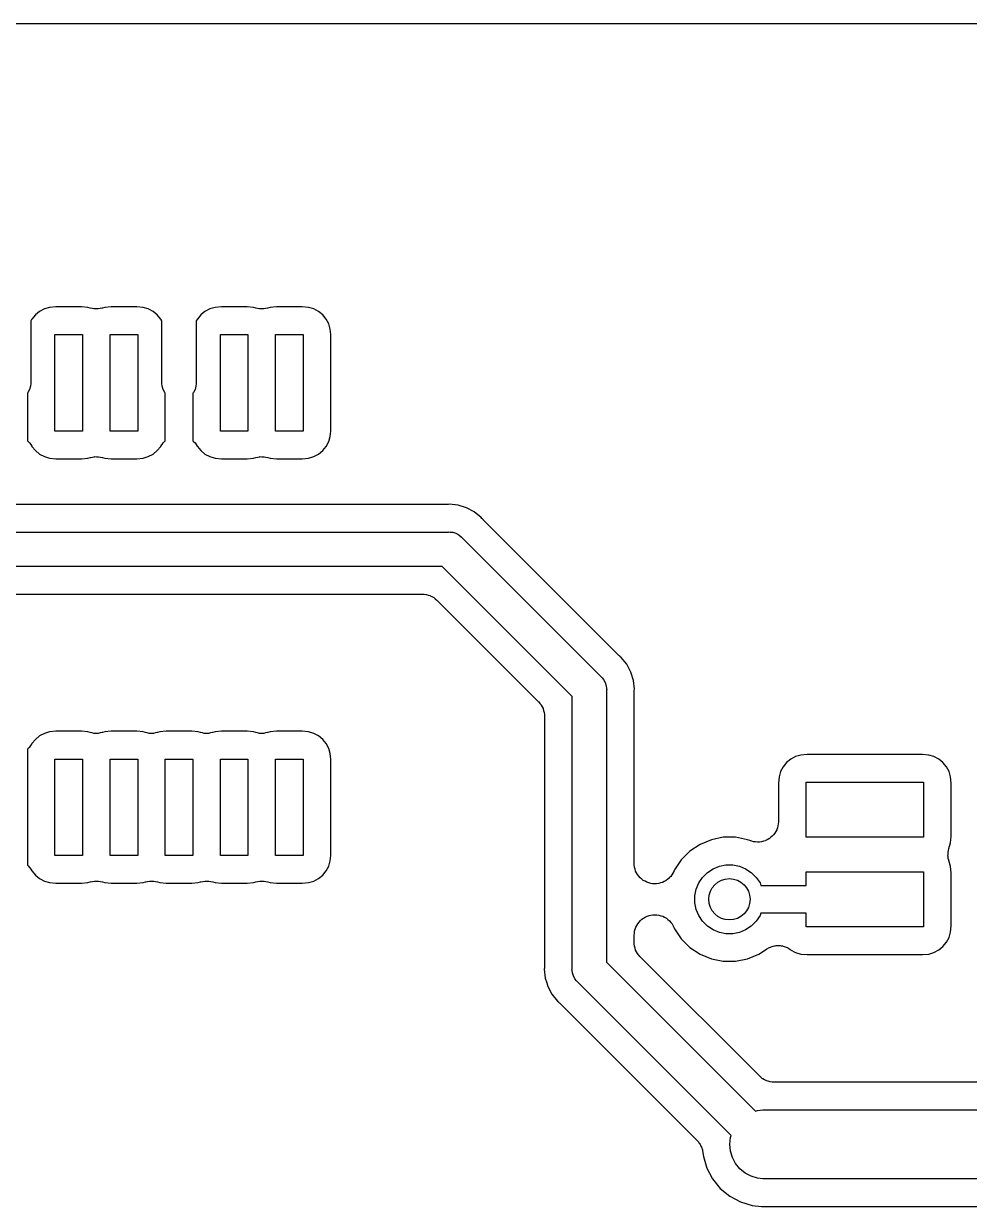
# Model space of a CAD drawing. Extents: x 86.1 to 155.4, y -71.6 to -29.3.
# Drawn here: x 120.1 to 126.96, y -38.04 to -29.46 of the extents above; entities that cross this region are included whole.
import ezdxf

# ---------------------------------------------------------------- set-up
doc = ezdxf.new("R2010")
doc.units = 0
doc.layers.add('BLACK', color=7, linetype='CONTINUOUS')

msp = doc.modelspace()

# ---------------------------------------------------------------- linework, layer by layer
at = {"layer": 'BLACK', "linetype": 'CONTINUOUS'}
for p, q in [((109.062, -29.46), (128.803, -29.46)), ((120.188, -31.5739), (120.163, -31.6044)), ((120.218, -31.5489), (120.188, -31.5739)), ((120.253, -31.5303), (120.218, -31.5489)), ((120.291, -31.5189), (120.253, -31.5303)), ((120.337, -31.5143), (120.291, -31.5189)), ((120.523, -31.5143), (120.337, -31.5143)), ((120.569, -31.5189), (120.523, -31.5143)), ((120.586, -31.5241), (120.569, -31.5189)), ((120.6, -31.5268), (120.586, -31.5241)), ((120.613, -31.5297), (120.6, -31.5268)), ((120.614, -31.5297), (120.613, -31.5297)), ((120.615, -31.5299), (120.614, -31.5297)), ((120.629, -31.5299), (120.615, -31.5299)), ((120.643, -31.53), (120.629, -31.5299)), ((120.644, -31.5299), (120.643, -31.53)), ((120.658, -31.5272), (120.644, -31.5299)), ((120.644, -31.5299), (120.644, -31.5299)), ((120.672, -31.5247), (120.658, -31.5272)), ((120.673, -31.5242), (120.672, -31.5247)), ((120.674, -31.5241), (120.673, -31.5242)), ((120.673, -31.5242), (120.673, -31.5242)), ((120.673, -31.5242), (120.673, -31.5242)), ((120.691, -31.5189), (120.674, -31.5241)), ((120.737, -31.5143), (120.691, -31.5189)), ((120.923, -31.5143), (120.737, -31.5143)), ((120.969, -31.5189), (120.923, -31.5143)), ((121.007, -31.5303), (120.969, -31.5189)), ((121.042, -31.5489), (121.007, -31.5303)), ((121.072, -31.5739), (121.042, -31.5489)), ((121.097, -31.6044), (121.072, -31.5739)), ((121.388, -31.5739), (121.363, -31.6044)), ((121.418, -31.5489), (121.388, -31.5739)), ((121.453, -31.5303), (121.418, -31.5489)), ((121.491, -31.5189), (121.453, -31.5303)), ((121.537, -31.5143), (121.491, -31.5189)), ((121.723, -31.5143), (121.537, -31.5143)), ((121.769, -31.5189), (121.723, -31.5143)), ((121.786, -31.5241), (121.769, -31.5189)), ((121.8, -31.5268), (121.786, -31.5241)), ((121.813, -31.5297), (121.8, -31.5268)), ((121.814, -31.5297), (121.813, -31.5297)), ((121.815, -31.5299), (121.814, -31.5297)), ((121.829, -31.5299), (121.815, -31.5299)), ((121.843, -31.53), (121.829, -31.5299)), ((121.844, -31.5299), (121.843, -31.53)), ((121.858, -31.5272), (121.844, -31.5299)), ((121.844, -31.5299), (121.844, -31.5299)), ((121.872, -31.5247), (121.858, -31.5272)), ((121.873, -31.5242), (121.872, -31.5247)), ((121.874, -31.5241), (121.873, -31.5242)), ((121.873, -31.5242), (121.873, -31.5242)), ((121.873, -31.5242), (121.873, -31.5242)), ((121.891, -31.5189), (121.874, -31.5241)), ((121.937, -31.5143), (121.891, -31.5189)), ((122.123, -31.5143), (121.937, -31.5143)), ((122.169, -31.5189), (122.123, -31.5143)), ((122.207, -31.5303), (122.169, -31.5189)), ((122.242, -31.5489), (122.207, -31.5303)), ((122.272, -31.5739), (122.242, -31.5489)), ((122.297, -31.6044), (122.272, -31.5739)), ((120.161, -31.6073), (120.155, -31.6165)), ((120.155, -31.6165), (120.155, -32.0721)), ((120.162, -31.6068), (120.161, -31.6073)), ((120.163, -31.6044), (120.162, -31.6055)), ((120.162, -31.6055), (120.162, -31.6067)), ((120.162, -31.6067), (120.162, -31.6068)), ((120.162, -31.6068), (120.162, -31.6068)), ((121.098, -31.6055), (121.097, -31.6044)), ((121.105, -31.6164), (121.098, -31.6055)), ((121.105, -32.0721), (121.105, -31.6164)), ((121.361, -31.6073), (121.355, -31.6165)), ((121.355, -31.6165), (121.355, -32.0721)), ((121.362, -31.6068), (121.361, -31.6073)), ((121.363, -31.6044), (121.362, -31.6055)), ((121.362, -31.6055), (121.362, -31.6067)), ((121.362, -31.6067), (121.362, -31.6068)), ((121.362, -31.6068), (121.362, -31.6068)), ((122.316, -31.6391), (122.297, -31.6044)), ((122.327, -31.6768), (122.316, -31.6391)), ((120.33, -32.416), (120.33, -31.716)), ((120.33, -31.716), (120.53, -31.716)), ((120.53, -31.716), (120.53, -32.416)), ((120.73, -32.416), (120.73, -31.716)), ((120.73, -31.716), (120.93, -31.716)), ((120.93, -31.716), (120.93, -32.416)), ((121.53, -32.416), (121.53, -31.716)), ((121.53, -31.716), (121.73, -31.716)), ((121.73, -31.716), (121.73, -32.416)), ((121.93, -32.416), (121.93, -31.716)), ((121.93, -31.716), (122.13, -31.716)), ((122.13, -31.716), (122.13, -32.416)), ((122.331, -31.716), (122.327, -31.6768)), ((122.33, -32.416), (122.33, -31.716)), ((122.33, -31.716), (122.331, -31.716)), ((120.153, -32.0905), (120.146, -32.1141)), ((120.155, -32.0721), (120.153, -32.0905)), ((121.107, -32.0905), (121.105, -32.0721)), ((121.114, -32.1141), (121.107, -32.0905)), ((121.353, -32.0905), (121.346, -32.1141)), ((121.355, -32.0721), (121.353, -32.0905)), ((120.134, -32.1358), (120.13, -32.1412)), ((120.13, -32.1412), (120.13, -32.486)), ((120.146, -32.1141), (120.134, -32.1358)), ((121.126, -32.1358), (121.114, -32.1141)), ((121.13, -32.1412), (121.126, -32.1358)), ((121.13, -32.416), (121.13, -32.1412)), ((121.334, -32.1358), (121.33, -32.1412)), ((121.33, -32.1412), (121.33, -32.486)), ((121.346, -32.1141), (121.334, -32.1358)), ((120.53, -32.416), (120.33, -32.416)), ((120.93, -32.416), (120.73, -32.416)), ((121.13, -32.4862), (121.13, -32.416)), ((121.13, -32.416), (121.13, -32.416)), ((121.73, -32.416), (121.53, -32.416)), ((122.13, -32.416), (121.93, -32.416)), ((122.327, -32.4552), (122.331, -32.416)), ((122.331, -32.416), (122.33, -32.416)), ((120.13, -32.486), (120.136, -32.4919)), ((120.136, -32.4919), (120.146, -32.5022)), ((120.146, -32.5022), (120.146, -32.5024)), ((120.146, -32.5024), (120.146, -32.5027)), ((120.146, -32.5027), (120.154, -32.5146)), ((120.154, -32.5146), (120.162, -32.5265)), ((121.098, -32.5252), (121.099, -32.5247)), ((121.098, -32.5253), (121.098, -32.5252)), ((121.098, -32.5252), (121.098, -32.5252)), ((121.098, -32.5265), (121.098, -32.5253)), ((121.099, -32.5247), (121.107, -32.5129)), ((121.107, -32.5129), (121.115, -32.501)), ((121.115, -32.5005), (121.126, -32.4906)), ((121.115, -32.5008), (121.115, -32.5005)), ((121.115, -32.501), (121.115, -32.5008)), ((121.126, -32.4906), (121.13, -32.4862)), ((121.33, -32.486), (121.336, -32.4919)), ((121.336, -32.4919), (121.346, -32.5022)), ((121.346, -32.5022), (121.346, -32.5024)), ((121.346, -32.5024), (121.346, -32.5027)), ((121.346, -32.5027), (121.354, -32.5146)), ((121.354, -32.5146), (121.362, -32.5265)), ((122.297, -32.5277), (122.316, -32.4929)), ((122.316, -32.4929), (122.327, -32.4552)), ((120.162, -32.5265), (120.163, -32.5276)), ((120.163, -32.5276), (120.188, -32.5581)), ((120.188, -32.5581), (120.218, -32.5831)), ((120.218, -32.5831), (120.253, -32.6017)), ((120.253, -32.6017), (120.291, -32.6131)), ((120.569, -32.6131), (120.586, -32.6079)), ((120.586, -32.6079), (120.587, -32.6078)), ((120.587, -32.6078), (120.588, -32.6073)), ((120.587, -32.6078), (120.587, -32.6078)), ((120.587, -32.6078), (120.587, -32.6078)), ((120.588, -32.6073), (120.602, -32.6048)), ((120.602, -32.6048), (120.616, -32.6021)), ((120.616, -32.6021), (120.617, -32.602)), ((120.616, -32.6021), (120.616, -32.6021)), ((120.617, -32.602), (120.631, -32.6021)), ((120.631, -32.6021), (120.645, -32.6021)), ((120.645, -32.6021), (120.646, -32.6023)), ((120.646, -32.6023), (120.647, -32.6023)), ((120.647, -32.6023), (120.66, -32.6052)), ((120.66, -32.6052), (120.674, -32.6079)), ((120.674, -32.6079), (120.691, -32.6131)), ((120.969, -32.6131), (121.007, -32.6017)), ((121.007, -32.6017), (121.042, -32.5831)), ((121.042, -32.5831), (121.072, -32.5581)), ((121.072, -32.5581), (121.097, -32.5276)), ((121.097, -32.5276), (121.098, -32.5265)), ((121.362, -32.5265), (121.363, -32.5276)), ((121.363, -32.5276), (121.388, -32.5581)), ((121.388, -32.5581), (121.418, -32.5831)), ((121.418, -32.5831), (121.453, -32.6017)), ((121.453, -32.6017), (121.491, -32.6131)), ((121.769, -32.6131), (121.786, -32.6079)), ((121.786, -32.6079), (121.787, -32.6078)), ((121.787, -32.6078), (121.788, -32.6073)), ((121.787, -32.6078), (121.787, -32.6078)), ((121.787, -32.6078), (121.787, -32.6078)), ((121.788, -32.6073), (121.802, -32.6048)), ((121.802, -32.6048), (121.816, -32.6021)), ((121.816, -32.6021), (121.817, -32.602)), ((121.816, -32.6021), (121.816, -32.6021)), ((121.817, -32.602), (121.831, -32.6021)), ((121.831, -32.6021), (121.845, -32.6021)), ((121.845, -32.6021), (121.846, -32.6023)), ((121.846, -32.6023), (121.847, -32.6023)), ((121.847, -32.6023), (121.86, -32.6052)), ((121.86, -32.6052), (121.874, -32.6079)), ((121.874, -32.6079), (121.891, -32.6131)), ((122.169, -32.6131), (122.207, -32.6017)), ((122.207, -32.6017), (122.242, -32.5831)), ((122.242, -32.5831), (122.272, -32.5581)), ((122.272, -32.5581), (122.297, -32.5277)), ((120.291, -32.6131), (120.337, -32.6177)), ((120.337, -32.6177), (120.523, -32.6177)), ((120.523, -32.6177), (120.569, -32.6131)), ((120.691, -32.6131), (120.737, -32.6177)), ((120.737, -32.6177), (120.923, -32.6177)), ((120.923, -32.6177), (120.969, -32.6131)), ((121.491, -32.6131), (121.537, -32.6177)), ((121.537, -32.6177), (121.723, -32.6177)), ((121.723, -32.6177), (121.769, -32.6131)), ((121.891, -32.6131), (121.937, -32.6177)), ((121.937, -32.6177), (122.123, -32.6177)), ((122.123, -32.6177), (122.169, -32.6131)), ((123.167, -32.949), (119.323, -32.949)), ((123.173, -32.9484), (123.167, -32.949)), ((123.179, -32.9485), (123.173, -32.9484)), ((123.181, -32.9483), (123.179, -32.9485)), ((123.19, -32.9474), (123.181, -32.9483)), ((123.254, -32.9537), (123.19, -32.9474)), ((123.315, -32.9723), (123.254, -32.9537)), ((123.371, -33.0025), (123.315, -32.9723)), ((123.421, -33.0431), (123.371, -33.0025)), ((123.426, -33.0498), (123.421, -33.0431)), ((123.431, -33.0543), (123.426, -33.0498)), ((123.435, -33.0592), (123.431, -33.0543)), ((123.436, -33.0607), (123.435, -33.0592)), ((124.419, -34.0437), (123.436, -33.0607)), ((119.178, -33.149), (123.184, -33.149)), ((123.184, -33.149), (123.19, -33.1484)), ((123.19, -33.1484), (123.196, -33.149)), ((123.196, -33.149), (123.196, -33.149)), ((123.196, -33.149), (123.215, -33.1508)), ((123.215, -33.1508), (123.238, -33.158)), ((123.238, -33.158), (123.26, -33.1696)), ((123.26, -33.1696), (123.279, -33.1852)), ((123.279, -33.1852), (123.283, -33.19)), ((123.283, -33.19), (124.29, -34.1973)), ((123.138, -33.399), (119.132, -33.399)), ((124.081, -34.3418), (123.138, -33.399)), ((119.149, -33.599), (122.993, -33.599)), ((122.993, -33.599), (122.994, -33.599)), ((122.994, -33.599), (122.994, -33.599)), ((122.994, -33.599), (122.994, -33.599)), ((122.994, -33.599), (122.995, -33.599)), ((122.995, -33.599), (123.009, -33.6006)), ((123.009, -33.6006), (123.023, -33.602)), ((123.023, -33.602), (123.024, -33.6022)), ((123.024, -33.6022), (123.024, -33.6023)), ((123.024, -33.6023), (123.038, -33.6065)), ((123.038, -33.6065), (123.051, -33.6105)), ((123.051, -33.6105), (123.052, -33.6109)), ((123.052, -33.6109), (123.052, -33.6111)), ((123.052, -33.6111), (123.064, -33.6178)), ((123.064, -33.6178), (123.077, -33.6244)), ((123.077, -33.6244), (123.077, -33.6249)), ((123.077, -33.6249), (123.078, -33.6252)), ((123.078, -33.6252), (123.089, -33.6342)), ((123.089, -33.6342), (123.099, -33.6429)), ((123.099, -33.6429), (123.837, -34.3807)), ((124.424, -34.0477), (124.419, -34.0437)), ((124.429, -34.0522), (124.424, -34.0477)), ((124.43, -34.0536), (124.429, -34.0522)), ((124.437, -34.0591), (124.43, -34.0536)), ((124.478, -34.1086), (124.437, -34.0591)), ((124.508, -34.165), (124.478, -34.1086)), ((124.29, -34.1973), (124.295, -34.2012)), ((124.295, -34.2012), (124.299, -34.2059)), ((124.299, -34.2059), (124.31, -34.2202)), ((124.31, -34.2202), (124.322, -34.241)), ((124.322, -34.241), (124.322, -34.2419)), ((124.322, -34.2419), (124.329, -34.2655)), ((124.51, -34.1726), (124.508, -34.165)), ((124.51, -34.1727), (124.51, -34.1726)), ((124.526, -34.2263), (124.51, -34.1727)), ((124.533, -34.29), (124.526, -34.2263)), ((124.329, -34.2655), (124.331, -34.2839)), ((124.331, -34.2839), (124.331, -34.2839)), ((124.331, -34.2839), (124.332, -34.29)), ((124.332, -34.29), (124.331, -34.2961)), ((124.331, -34.2961), (124.331, -36.2702)), ((124.531, -34.3112), (124.532, -34.305)), ((124.531, -34.3133), (124.531, -34.3112)), ((124.531, -35.5522), (124.531, -34.3133)), ((124.532, -34.2986), (124.533, -34.29)), ((124.532, -34.305), (124.532, -34.2986)), ((123.837, -34.3807), (123.837, -34.381)), ((123.837, -34.381), (123.837, -34.3811)), ((123.837, -34.3811), (123.837, -34.3811)), ((123.837, -34.3811), (123.839, -34.3822)), ((123.839, -34.3822), (123.847, -34.3929)), ((123.847, -34.3929), (123.856, -34.4037)), ((123.856, -34.4037), (123.856, -34.4044)), ((123.856, -34.4044), (123.857, -34.4051)), ((123.857, -34.4051), (123.863, -34.4173)), ((124.081, -36.3159), (124.081, -34.3418)), ((123.863, -34.4173), (123.87, -34.4296)), ((123.87, -34.4296), (123.87, -34.4303)), ((123.87, -34.4303), (123.87, -34.431)), ((123.87, -34.431), (123.874, -34.4443)), ((123.874, -34.4443), (123.878, -34.4576)), ((123.878, -34.4576), (123.878, -34.4584)), ((123.878, -34.4584), (123.878, -34.4592)), ((123.878, -34.4592), (123.88, -34.4729)), ((123.88, -34.4729), (123.881, -34.4868)), ((123.881, -34.4868), (123.881, -36.2987)), ((120.188, -34.6539), (120.163, -34.6844)), ((120.218, -34.6289), (120.188, -34.6539)), ((120.253, -34.6103), (120.218, -34.6289)), ((120.291, -34.5989), (120.253, -34.6103)), ((120.337, -34.5943), (120.291, -34.5989)), ((120.523, -34.5943), (120.337, -34.5943)), ((120.569, -34.5989), (120.523, -34.5943)), ((120.586, -34.6041), (120.569, -34.5989)), ((120.6, -34.6068), (120.586, -34.6041)), ((120.613, -34.6097), (120.6, -34.6068)), ((120.614, -34.6097), (120.613, -34.6097)), ((120.615, -34.6099), (120.614, -34.6097)), ((120.629, -34.6099), (120.615, -34.6099)), ((120.643, -34.61), (120.629, -34.6099)), ((120.644, -34.6099), (120.643, -34.61)), ((120.658, -34.6072), (120.644, -34.6099)), ((120.644, -34.6099), (120.644, -34.6099)), ((120.672, -34.6047), (120.658, -34.6072)), ((120.673, -34.6042), (120.672, -34.6047)), ((120.674, -34.6041), (120.673, -34.6042)), ((120.673, -34.6042), (120.673, -34.6042)), ((120.673, -34.6042), (120.673, -34.6042)), ((120.691, -34.5989), (120.674, -34.6041)), ((120.737, -34.5943), (120.691, -34.5989)), ((120.923, -34.5943), (120.737, -34.5943)), ((120.969, -34.5989), (120.923, -34.5943)), ((120.986, -34.6041), (120.969, -34.5989)), ((121, -34.6068), (120.986, -34.6041)), ((121.013, -34.6097), (121, -34.6068)), ((121.014, -34.6097), (121.013, -34.6097)), ((121.015, -34.6099), (121.014, -34.6097)), ((121.029, -34.6099), (121.015, -34.6099)), ((121.043, -34.61), (121.029, -34.6099)), ((121.044, -34.6099), (121.043, -34.61)), ((121.058, -34.6072), (121.044, -34.6099)), ((121.044, -34.6099), (121.044, -34.6099)), ((121.072, -34.6047), (121.058, -34.6072)), ((121.073, -34.6042), (121.072, -34.6047)), ((121.074, -34.6041), (121.073, -34.6042)), ((121.073, -34.6042), (121.073, -34.6042)), ((121.073, -34.6042), (121.073, -34.6042)), ((121.091, -34.5989), (121.074, -34.6041)), ((121.137, -34.5943), (121.091, -34.5989)), ((121.323, -34.5943), (121.137, -34.5943)), ((121.369, -34.5989), (121.323, -34.5943)), ((121.386, -34.6041), (121.369, -34.5989)), ((121.4, -34.6068), (121.386, -34.6041)), ((121.413, -34.6097), (121.4, -34.6068)), ((121.414, -34.6097), (121.413, -34.6097)), ((121.415, -34.6099), (121.414, -34.6097)), ((121.429, -34.6099), (121.415, -34.6099)), ((121.443, -34.61), (121.429, -34.6099)), ((121.444, -34.6099), (121.443, -34.61)), ((121.458, -34.6072), (121.444, -34.6099)), ((121.444, -34.6099), (121.444, -34.6099)), ((121.472, -34.6047), (121.458, -34.6072)), ((121.473, -34.6042), (121.472, -34.6047)), ((121.474, -34.6041), (121.473, -34.6042)), ((121.473, -34.6042), (121.473, -34.6042)), ((121.473, -34.6042), (121.473, -34.6042)), ((121.491, -34.5989), (121.474, -34.6041)), ((121.537, -34.5943), (121.491, -34.5989)), ((121.723, -34.5943), (121.537, -34.5943)), ((121.769, -34.5989), (121.723, -34.5943)), ((121.786, -34.6041), (121.769, -34.5989)), ((121.8, -34.6068), (121.786, -34.6041)), ((121.813, -34.6097), (121.8, -34.6068)), ((121.814, -34.6097), (121.813, -34.6097)), ((121.815, -34.6099), (121.814, -34.6097)), ((121.829, -34.6099), (121.815, -34.6099)), ((121.843, -34.61), (121.829, -34.6099)), ((121.844, -34.6099), (121.843, -34.61)), ((121.858, -34.6072), (121.844, -34.6099)), ((121.844, -34.6099), (121.844, -34.6099)), ((121.872, -34.6047), (121.858, -34.6072)), ((121.873, -34.6042), (121.872, -34.6047)), ((121.874, -34.6041), (121.873, -34.6042)), ((121.873, -34.6042), (121.873, -34.6042)), ((121.873, -34.6042), (121.873, -34.6042)), ((121.891, -34.5989), (121.874, -34.6041)), ((121.937, -34.5943), (121.891, -34.5989)), ((122.123, -34.5943), (121.937, -34.5943)), ((122.169, -34.5989), (122.123, -34.5943)), ((122.207, -34.6103), (122.169, -34.5989)), ((122.242, -34.6289), (122.207, -34.6103)), ((122.272, -34.6539), (122.242, -34.6289)), ((122.297, -34.6843), (122.272, -34.6539)), ((120.134, -34.7214), (120.13, -34.7258)), ((120.13, -34.7258), (120.13, -35.566)), ((120.145, -34.7115), (120.134, -34.7214)), ((120.153, -34.699), (120.145, -34.711)), ((120.145, -34.711), (120.145, -34.7112)), ((120.145, -34.7112), (120.145, -34.7115)), ((120.161, -34.6873), (120.153, -34.699)), ((120.162, -34.6868), (120.161, -34.6873)), ((120.163, -34.6844), (120.162, -34.6855)), ((120.162, -34.6855), (120.162, -34.6867)), ((120.162, -34.6867), (120.162, -34.6868)), ((120.162, -34.6868), (120.162, -34.6868)), ((122.316, -34.7191), (122.297, -34.6843)), ((122.327, -34.7568), (122.316, -34.7191)), ((122.331, -34.796), (122.327, -34.7568)), ((120.33, -35.496), (120.33, -34.796)), ((120.33, -34.796), (120.53, -34.796)), ((120.53, -34.796), (120.53, -35.496)), ((120.73, -35.496), (120.73, -34.796)), ((120.73, -34.796), (120.93, -34.796)), ((120.93, -34.796), (120.93, -35.496)), ((121.13, -35.496), (121.13, -34.796)), ((121.13, -34.796), (121.33, -34.796)), ((121.33, -34.796), (121.33, -35.496)), ((121.53, -35.496), (121.53, -34.796)), ((121.53, -34.796), (121.73, -34.796)), ((121.73, -34.796), (121.73, -35.496)), ((121.93, -35.496), (121.93, -34.796)), ((121.93, -34.796), (122.13, -34.796)), ((122.13, -34.796), (122.13, -35.496)), ((122.33, -35.496), (122.33, -34.796)), ((122.33, -34.796), (122.331, -34.796)), ((125.637, -34.8219), (125.612, -34.8524)), ((125.667, -34.7969), (125.637, -34.8219)), ((125.702, -34.7783), (125.667, -34.7969)), ((125.74, -34.7669), (125.702, -34.7783)), ((125.786, -34.7623), (125.74, -34.7669)), ((126.622, -34.7623), (125.786, -34.7623)), ((126.668, -34.7669), (126.622, -34.7623)), ((126.706, -34.7783), (126.668, -34.7669)), ((126.741, -34.7969), (126.706, -34.7783)), ((126.771, -34.8219), (126.741, -34.7969)), ((126.796, -34.8524), (126.771, -34.8219)), ((125.582, -34.9248), (125.577, -34.9714)), ((125.593, -34.8871), (125.582, -34.9248)), ((125.612, -34.8524), (125.593, -34.8871)), ((126.815, -34.8871), (126.796, -34.8524)), ((126.826, -34.9248), (126.815, -34.8871)), ((126.831, -34.9714), (126.826, -34.9248)), ((125.577, -34.9714), (125.577, -35.2496)), ((125.779, -35.364), (125.779, -34.964)), ((125.779, -34.964), (126.629, -34.964)), ((126.629, -34.964), (126.629, -35.364)), ((126.831, -35.3566), (126.831, -34.9714)), ((125.576, -35.2658), (125.574, -35.28)), ((125.577, -35.2517), (125.576, -35.2658)), ((125.577, -35.2496), (125.577, -35.2509)), ((125.577, -35.2509), (125.577, -35.2509)), ((125.577, -35.2509), (125.577, -35.251)), ((125.577, -35.251), (125.577, -35.2517)), ((125.532, -35.3568), (125.521, -35.3657)), ((125.533, -35.3565), (125.532, -35.3568)), ((125.542, -35.3453), (125.533, -35.3562)), ((125.533, -35.3562), (125.533, -35.3565)), ((125.551, -35.3344), (125.542, -35.3453)), ((125.552, -35.3337), (125.551, -35.334)), ((125.551, -35.334), (125.551, -35.3344)), ((125.558, -35.3212), (125.552, -35.3337)), ((125.565, -35.3087), (125.558, -35.3212)), ((125.57, -35.2944), (125.565, -35.308)), ((125.565, -35.308), (125.565, -35.3083)), ((125.565, -35.3083), (125.565, -35.3087)), ((125.574, -35.2808), (125.57, -35.2944)), ((125.574, -35.28), (125.574, -35.2804)), ((125.574, -35.2804), (125.574, -35.2808)), ((126.826, -35.4032), (126.831, -35.3566)), ((125.009, -35.4152), (124.935, -35.4645)), ((125.091, -35.3813), (125.009, -35.4152)), ((125.178, -35.364), (125.091, -35.3813)), ((125.266, -35.364), (125.178, -35.364)), ((125.353, -35.3813), (125.266, -35.364)), ((125.37, -35.3882), (125.353, -35.3813)), ((125.384, -35.3924), (125.37, -35.3882)), ((125.397, -35.3965), (125.384, -35.3924)), ((125.398, -35.3966), (125.397, -35.3965)), ((125.398, -35.3967), (125.398, -35.3966)), ((125.412, -35.3981), (125.398, -35.3967)), ((125.426, -35.3996), (125.412, -35.3981)), ((125.427, -35.3996), (125.426, -35.3996)), ((125.441, -35.3982), (125.427, -35.3996)), ((125.427, -35.3996), (125.427, -35.3996)), ((125.455, -35.3969), (125.441, -35.3982)), ((125.456, -35.3968), (125.455, -35.3969)), ((125.47, -35.3927), (125.456, -35.3968)), ((125.456, -35.3968), (125.456, -35.3968)), ((125.483, -35.3887), (125.47, -35.3927)), ((125.484, -35.3885), (125.483, -35.3887)), ((125.497, -35.3817), (125.484, -35.3884)), ((125.484, -35.3884), (125.484, -35.3885)), ((125.509, -35.3751), (125.497, -35.3817)), ((125.51, -35.3749), (125.509, -35.3751)), ((125.521, -35.3657), (125.51, -35.3747)), ((125.51, -35.3747), (125.51, -35.3749)), ((126.629, -35.364), (125.779, -35.364)), ((126.813, -35.4455), (126.826, -35.4032)), ((120.53, -35.496), (120.33, -35.496)), ((120.93, -35.496), (120.73, -35.496)), ((121.33, -35.496), (121.13, -35.496)), ((121.73, -35.496), (121.53, -35.496)), ((122.13, -35.496), (121.93, -35.496)), ((122.327, -35.5352), (122.331, -35.496)), ((122.331, -35.496), (122.33, -35.496)), ((124.872, -35.5271), (124.823, -35.6008)), ((124.935, -35.4645), (124.872, -35.5271)), ((126.807, -35.5017), (126.808, -35.488)), ((126.808, -35.5026), (126.807, -35.5017)), ((126.808, -35.4725), (126.811, -35.459)), ((126.808, -35.4733), (126.808, -35.4725)), ((126.808, -35.4742), (126.808, -35.4733)), ((126.808, -35.488), (126.808, -35.4742)), ((126.808, -35.5034), (126.808, -35.5026)), ((126.81, -35.517), (126.808, -35.5034)), ((126.813, -35.5305), (126.81, -35.517)), ((126.811, -35.459), (126.813, -35.4455)), ((120.13, -35.566), (120.136, -35.5719)), ((120.136, -35.5719), (120.146, -35.5822)), ((120.146, -35.5822), (120.146, -35.5824)), ((120.146, -35.5824), (120.146, -35.5827)), ((120.146, -35.5827), (120.154, -35.5946)), ((120.154, -35.5946), (120.162, -35.6065)), ((120.162, -35.6065), (120.163, -35.6076)), ((120.163, -35.6076), (120.188, -35.6381)), ((122.272, -35.6381), (122.297, -35.6076)), ((122.297, -35.6076), (122.316, -35.5729)), ((122.316, -35.5729), (122.327, -35.5352)), ((124.532, -35.5662), (124.531, -35.5522)), ((124.534, -35.5811), (124.532, -35.5662)), ((124.534, -35.5812), (124.534, -35.5811)), ((124.534, -35.5813), (124.534, -35.5812)), ((124.538, -35.5949), (124.534, -35.5813)), ((124.542, -35.6091), (124.538, -35.5949)), ((124.542, -35.6093), (124.542, -35.6091)), ((124.542, -35.6094), (124.542, -35.6093)), ((124.549, -35.622), (124.542, -35.6094)), ((124.819, -35.6115), (124.812, -35.6241)), ((124.82, -35.6096), (124.819, -35.6113)), ((124.819, -35.6113), (124.819, -35.6113)), ((124.819, -35.6113), (124.819, -35.6113)), ((124.819, -35.6113), (124.819, -35.6115)), ((124.823, -35.6008), (124.82, -35.6096)), ((125.063, -35.6198), (125.104, -35.5925)), ((125.104, -35.5925), (125.149, -35.5736)), ((125.149, -35.5736), (125.197, -35.564)), ((125.197, -35.564), (125.247, -35.564)), ((125.247, -35.564), (125.295, -35.5736)), ((125.295, -35.5736), (125.34, -35.5925)), ((125.34, -35.5925), (125.381, -35.6198)), ((125.779, -35.714), (125.779, -35.614)), ((125.779, -35.614), (126.629, -35.614)), ((126.629, -35.614), (126.629, -36.014)), ((126.813, -35.5321), (126.813, -35.5305)), ((126.813, -35.5322), (126.813, -35.5321)), ((126.813, -35.5325), (126.813, -35.5322)), ((126.813, -35.5322), (126.813, -35.5322)), ((126.826, -35.5748), (126.813, -35.5325)), ((126.831, -35.6214), (126.826, -35.5748)), ((120.188, -35.6381), (120.218, -35.6631)), ((120.218, -35.6631), (120.253, -35.6817)), ((120.253, -35.6817), (120.291, -35.6931)), ((120.291, -35.6931), (120.337, -35.6977)), ((120.337, -35.6977), (120.523, -35.6977)), ((120.523, -35.6977), (120.569, -35.6931)), ((120.569, -35.6931), (120.586, -35.6879)), ((120.586, -35.6879), (120.587, -35.6878)), ((120.587, -35.6878), (120.588, -35.6873)), ((120.587, -35.6878), (120.587, -35.6878)), ((120.587, -35.6878), (120.587, -35.6878)), ((120.588, -35.6873), (120.602, -35.6848)), ((120.602, -35.6848), (120.616, -35.6821)), ((120.616, -35.6821), (120.617, -35.682)), ((120.616, -35.6821), (120.616, -35.6821)), ((120.617, -35.682), (120.631, -35.6821)), ((120.631, -35.6821), (120.645, -35.6821)), ((120.645, -35.6821), (120.646, -35.6823)), ((120.646, -35.6823), (120.647, -35.6823)), ((120.647, -35.6823), (120.66, -35.6852)), ((120.66, -35.6852), (120.674, -35.6879)), ((120.674, -35.6879), (120.691, -35.6931)), ((120.691, -35.6931), (120.737, -35.6977)), ((120.737, -35.6977), (120.923, -35.6977)), ((120.923, -35.6977), (120.969, -35.6931)), ((120.969, -35.6931), (120.986, -35.6879)), ((120.986, -35.6879), (120.987, -35.6878)), ((120.987, -35.6878), (120.988, -35.6873)), ((120.987, -35.6878), (120.987, -35.6878)), ((120.987, -35.6878), (120.987, -35.6878)), ((120.988, -35.6873), (121.002, -35.6848)), ((121.002, -35.6848), (121.016, -35.6821)), ((121.016, -35.6821), (121.017, -35.682)), ((121.016, -35.6821), (121.016, -35.6821)), ((121.017, -35.682), (121.031, -35.6821)), ((121.031, -35.6821), (121.045, -35.6821)), ((121.045, -35.6821), (121.046, -35.6823)), ((121.046, -35.6823), (121.047, -35.6823)), ((121.047, -35.6823), (121.06, -35.6852)), ((121.06, -35.6852), (121.074, -35.6879)), ((121.074, -35.6879), (121.091, -35.6931)), ((121.091, -35.6931), (121.137, -35.6977)), ((121.137, -35.6977), (121.323, -35.6977)), ((121.323, -35.6977), (121.369, -35.6931)), ((121.369, -35.6931), (121.386, -35.6879)), ((121.386, -35.6879), (121.387, -35.6878)), ((121.387, -35.6878), (121.388, -35.6873)), ((121.387, -35.6878), (121.387, -35.6878)), ((121.387, -35.6878), (121.387, -35.6878)), ((121.388, -35.6873), (121.402, -35.6848)), ((121.402, -35.6848), (121.416, -35.6821)), ((121.416, -35.6821), (121.417, -35.682)), ((121.416, -35.6821), (121.416, -35.6821)), ((121.417, -35.682), (121.431, -35.6821)), ((121.431, -35.6821), (121.445, -35.6821)), ((121.445, -35.6821), (121.446, -35.6823)), ((121.446, -35.6823), (121.447, -35.6823)), ((121.447, -35.6823), (121.46, -35.6852)), ((121.46, -35.6852), (121.474, -35.6879)), ((121.474, -35.6879), (121.491, -35.6931)), ((121.491, -35.6931), (121.537, -35.6977)), ((121.537, -35.6977), (121.723, -35.6977)), ((121.723, -35.6977), (121.769, -35.6931)), ((121.769, -35.6931), (121.786, -35.6879)), ((121.786, -35.6879), (121.787, -35.6878)), ((121.787, -35.6878), (121.788, -35.6873)), ((121.787, -35.6878), (121.787, -35.6878)), ((121.787, -35.6878), (121.787, -35.6878)), ((121.788, -35.6873), (121.802, -35.6848)), ((121.802, -35.6848), (121.816, -35.6821)), ((121.816, -35.6821), (121.817, -35.682)), ((121.816, -35.6821), (121.816, -35.6821)), ((121.817, -35.682), (121.831, -35.6821)), ((121.831, -35.6821), (121.845, -35.6821)), ((121.845, -35.6821), (121.846, -35.6823)), ((121.846, -35.6823), (121.847, -35.6823)), ((121.847, -35.6823), (121.86, -35.6852)), ((121.86, -35.6852), (121.874, -35.6879)), ((121.874, -35.6879), (121.891, -35.6931)), ((121.891, -35.6931), (121.937, -35.6977)), ((121.937, -35.6977), (122.123, -35.6977)), ((122.123, -35.6977), (122.169, -35.6931)), ((122.169, -35.6931), (122.207, -35.6817)), ((122.207, -35.6817), (122.242, -35.6631)), ((122.242, -35.6631), (122.272, -35.6381)), ((124.556, -35.635), (124.549, -35.622)), ((124.556, -35.6351), (124.556, -35.635)), ((124.556, -35.6352), (124.556, -35.6351)), ((124.565, -35.6464), (124.556, -35.6352)), ((124.574, -35.6577), (124.565, -35.6464)), ((124.574, -35.6578), (124.574, -35.6577)), ((124.575, -35.6579), (124.574, -35.6578)), ((124.586, -35.6674), (124.575, -35.6579)), ((124.597, -35.6764), (124.586, -35.6674)), ((124.597, -35.6765), (124.597, -35.6764)), ((124.597, -35.6766), (124.597, -35.6765)), ((124.61, -35.6835), (124.597, -35.6766)), ((124.623, -35.6904), (124.61, -35.6835)), ((124.623, -35.6905), (124.623, -35.6904)), ((124.623, -35.6904), (124.623, -35.6904)), ((124.637, -35.6948), (124.623, -35.6905)), ((124.651, -35.6991), (124.637, -35.6948)), ((124.665, -35.7006), (124.651, -35.6991)), ((124.651, -35.6991), (124.651, -35.6991)), ((124.651, -35.6991), (124.651, -35.6991)), ((124.68, -35.7022), (124.665, -35.7006)), ((124.694, -35.7009), (124.68, -35.7022)), ((124.709, -35.6996), (124.694, -35.7009)), ((124.723, -35.6955), (124.709, -35.6996)), ((124.709, -35.6996), (124.709, -35.6996)), ((124.709, -35.6996), (124.709, -35.6996)), ((124.737, -35.6914), (124.723, -35.6955)), ((124.75, -35.6845), (124.737, -35.6913)), ((124.737, -35.6913), (124.737, -35.6913)), ((124.737, -35.6913), (124.737, -35.6914)), ((124.763, -35.6779), (124.75, -35.6845)), ((124.775, -35.6684), (124.763, -35.6777)), ((124.763, -35.6777), (124.763, -35.6778)), ((124.763, -35.6778), (124.763, -35.6779)), ((124.786, -35.6596), (124.775, -35.6684)), ((124.796, -35.648), (124.786, -35.6594)), ((124.786, -35.6594), (124.786, -35.6595)), ((124.786, -35.6595), (124.786, -35.6596)), ((124.805, -35.6372), (124.796, -35.648)), ((124.812, -35.6241), (124.805, -35.637)), ((124.805, -35.637), (124.805, -35.6371)), ((124.805, -35.6371), (124.805, -35.6372)), ((124.982, -35.7411), (125, -35.6956)), ((125, -35.6956), (125.028, -35.6546)), ((125.028, -35.6546), (125.063, -35.6198)), ((125.381, -35.6198), (125.416, -35.6546)), ((125.416, -35.6546), (125.444, -35.6956)), ((125.444, -35.6956), (125.451, -35.714)), ((126.831, -36.0066), (126.831, -35.6214)), ((124.68, -35.7022), (124.68, -35.7022)), ((124.68, -35.7022), (124.68, -35.7022)), ((124.972, -35.7894), (124.982, -35.7411)), ((125.451, -35.714), (125.779, -35.714)), ((124.972, -35.8386), (124.972, -35.7894)), ((124.982, -35.8869), (124.972, -35.8386)), ((124.588, -35.9593), (124.599, -35.9504)), ((124.599, -35.9503), (124.612, -35.9434)), ((124.599, -35.9504), (124.599, -35.9503)), ((124.599, -35.9504), (124.599, -35.9504)), ((124.612, -35.9434), (124.625, -35.9368)), ((124.625, -35.9367), (124.639, -35.9325)), ((124.625, -35.9368), (124.625, -35.9367)), ((124.625, -35.9368), (124.625, -35.9368)), ((124.639, -35.9325), (124.653, -35.9285)), ((124.653, -35.9284), (124.667, -35.9271)), ((124.653, -35.9285), (124.653, -35.9284)), ((124.653, -35.9285), (124.653, -35.9285)), ((124.667, -35.9271), (124.682, -35.9258)), ((124.682, -35.9258), (124.682, -35.9258)), ((124.682, -35.9258), (124.682, -35.9258)), ((124.682, -35.9258), (124.696, -35.9273)), ((124.696, -35.9273), (124.711, -35.9288)), ((124.711, -35.9288), (124.711, -35.9288)), ((124.711, -35.9288), (124.711, -35.9288)), ((124.711, -35.9288), (124.725, -35.933)), ((124.725, -35.933), (124.739, -35.9374)), ((124.739, -35.9374), (124.739, -35.9375)), ((124.739, -35.9375), (124.739, -35.9375)), ((124.739, -35.9375), (124.752, -35.9442)), ((124.752, -35.9442), (124.765, -35.9513)), ((124.765, -35.9513), (124.765, -35.9514)), ((124.765, -35.9514), (124.765, -35.9514)), ((124.765, -35.9514), (124.776, -35.9607)), ((125, -35.9324), (124.982, -35.8869)), ((125.028, -35.9734), (125, -35.9324)), ((125.444, -35.9324), (125.416, -35.9734)), ((125.451, -35.914), (125.444, -35.9324)), ((125.779, -35.914), (125.451, -35.914)), ((125.779, -36.014), (125.779, -35.914)), ((124.534, -36.0446), (124.539, -36.0311)), ((124.539, -36.0311), (124.543, -36.0169)), ((124.543, -36.0167), (124.55, -36.0041)), ((124.543, -36.0168), (124.543, -36.0167)), ((124.543, -36.0169), (124.543, -36.0168)), ((124.55, -36.0041), (124.557, -35.9913)), ((124.557, -35.991), (124.567, -35.9799)), ((124.557, -35.9912), (124.557, -35.991)), ((124.557, -35.9913), (124.557, -35.9912)), ((124.567, -35.9799), (124.576, -35.9688)), ((124.576, -35.9686), (124.588, -35.9593)), ((124.576, -35.9687), (124.576, -35.9686)), ((124.576, -35.9688), (124.576, -35.9687)), ((124.776, -35.9607), (124.787, -35.9699)), ((124.787, -35.9699), (124.787, -35.97)), ((124.787, -35.97), (124.787, -35.9701)), ((124.787, -35.9701), (124.797, -35.9815)), ((124.797, -35.9815), (124.806, -35.9926)), ((124.806, -35.9926), (124.806, -35.9927)), ((124.806, -35.9927), (124.806, -35.9928)), ((124.806, -35.9928), (124.813, -36.0058)), ((124.813, -36.0058), (124.82, -36.0184)), ((124.82, -36.0184), (124.823, -36.0272)), ((124.823, -36.0272), (124.872, -36.1009)), ((125.063, -36.0082), (125.028, -35.9734)), ((125.104, -36.0355), (125.063, -36.0082)), ((125.149, -36.0544), (125.104, -36.0355)), ((125.34, -36.0355), (125.295, -36.0544)), ((125.381, -36.0082), (125.34, -36.0355)), ((125.416, -35.9734), (125.381, -36.0082)), ((126.629, -36.014), (125.779, -36.014)), ((126.826, -36.0532), (126.831, -36.0066)), ((124.531, -36.0737), (124.533, -36.0591)), ((124.531, -36.0739), (124.531, -36.0737)), ((124.531, -36.074), (124.531, -36.0739)), ((124.531, -36.0758), (124.531, -36.074)), ((124.531, -36.074), (124.531, -36.074)), ((124.531, -36.1253), (124.531, -36.0758)), ((124.532, -36.139), (124.531, -36.1253)), ((124.533, -36.0591), (124.534, -36.0449)), ((124.534, -36.0447), (124.534, -36.0446)), ((124.534, -36.0449), (124.534, -36.0447)), ((124.872, -36.1009), (124.935, -36.1635)), ((125.197, -36.064), (125.149, -36.0544)), ((125.247, -36.064), (125.197, -36.064)), ((125.295, -36.0544), (125.247, -36.064)), ((126.771, -36.1561), (126.796, -36.1257)), ((126.796, -36.1257), (126.815, -36.0909)), ((126.815, -36.0909), (126.826, -36.0532)), ((124.534, -36.1528), (124.532, -36.139)), ((124.534, -36.1536), (124.534, -36.1528)), ((124.534, -36.1544), (124.534, -36.1536)), ((124.538, -36.1677), (124.534, -36.1544)), ((124.542, -36.181), (124.538, -36.1677)), ((124.542, -36.1816), (124.542, -36.181)), ((124.542, -36.1824), (124.542, -36.1816)), ((124.549, -36.1947), (124.542, -36.1824)), ((124.555, -36.2069), (124.549, -36.1947)), ((124.556, -36.2076), (124.555, -36.2069)), ((124.556, -36.2083), (124.556, -36.2076)), ((124.565, -36.219), (124.556, -36.2083)), ((124.935, -36.1635), (125.009, -36.2128)), ((125.009, -36.2128), (125.091, -36.2467)), ((125.353, -36.2467), (125.435, -36.2128)), ((125.435, -36.2128), (125.492, -36.1749)), ((125.492, -36.1749), (125.494, -36.1737)), ((125.494, -36.1737), (125.5, -36.1706)), ((125.5, -36.1706), (125.505, -36.1669)), ((125.505, -36.1669), (125.513, -36.1639)), ((125.513, -36.1639), (125.52, -36.1602)), ((125.52, -36.1602), (125.526, -36.1584)), ((125.526, -36.1584), (125.532, -36.1558)), ((125.532, -36.1558), (125.54, -36.1543)), ((125.54, -36.1543), (125.548, -36.1521)), ((125.548, -36.1521), (125.554, -36.1515)), ((125.554, -36.1515), (125.561, -36.1502)), ((125.561, -36.1502), (125.569, -36.1503)), ((125.569, -36.1503), (125.577, -36.1496)), ((125.577, -36.1496), (125.584, -36.1503)), ((125.584, -36.1503), (125.59, -36.1503)), ((125.59, -36.1503), (125.598, -36.1519)), ((125.598, -36.1519), (125.606, -36.1528)), ((125.606, -36.1528), (125.612, -36.1548)), ((125.612, -36.1548), (125.619, -36.1561)), ((125.619, -36.1561), (125.626, -36.1592)), ((125.626, -36.1592), (125.634, -36.1615)), ((125.634, -36.1615), (125.64, -36.1648)), ((125.64, -36.1648), (125.646, -36.1673)), ((125.646, -36.1673), (125.653, -36.1718)), ((125.653, -36.1718), (125.66, -36.1756)), ((125.66, -36.1756), (125.664, -36.1795)), ((125.664, -36.1795), (125.702, -36.1997)), ((125.702, -36.1997), (125.74, -36.2111)), ((125.74, -36.2111), (125.786, -36.2157)), ((125.786, -36.2157), (126.622, -36.2157)), ((126.622, -36.2157), (126.668, -36.2111)), ((126.668, -36.2111), (126.706, -36.1997)), ((126.706, -36.1997), (126.741, -36.1811)), ((126.741, -36.1811), (126.771, -36.1561)), ((123.881, -36.3008), (123.88, -36.307)), ((123.881, -36.2987), (123.881, -36.3008)), ((124.331, -36.2702), (125.411, -37.3504)), ((124.573, -36.2298), (124.565, -36.219)), ((124.575, -36.2309), (124.573, -36.2298)), ((124.575, -36.231), (124.575, -36.2309)), ((124.575, -36.2309), (124.575, -36.2309)), ((124.575, -36.2313), (124.575, -36.231)), ((125.442, -37.0981), (124.575, -36.2313)), ((125.091, -36.2467), (125.178, -36.264)), ((125.178, -36.264), (125.266, -36.264)), ((125.266, -36.264), (125.353, -36.2467)), ((123.88, -36.3134), (123.879, -36.322)), ((123.879, -36.322), (123.886, -36.3857)), ((123.88, -36.307), (123.88, -36.3134)), ((123.886, -36.3857), (123.897, -36.4213)), ((124.08, -36.322), (124.081, -36.3159)), ((124.081, -36.3281), (124.08, -36.322)), ((124.081, -36.33), (124.081, -36.3281)), ((124.083, -36.3465), (124.081, -36.33)), ((124.09, -36.3701), (124.083, -36.3465)), ((124.102, -36.3918), (124.09, -36.3701)), ((123.897, -36.4213), (123.897, -36.4213)), ((123.897, -36.4213), (123.904, -36.447)), ((123.904, -36.447), (123.934, -36.5034)), ((124.113, -36.4061), (124.102, -36.3918)), ((124.117, -36.4108), (124.113, -36.4061)), ((124.122, -36.4147), (124.117, -36.4108)), ((125.234, -37.5272), (124.122, -36.4147)), ((123.934, -36.5034), (123.975, -36.5529)), ((123.975, -36.5529), (123.982, -36.5584)), ((123.982, -36.5584), (123.983, -36.5598)), ((123.983, -36.5598), (123.988, -36.5643)), ((123.988, -36.5643), (123.993, -36.5683)), ((123.993, -36.5683), (124.987, -37.5623)), ((125.452, -37.1068), (125.442, -37.0981)), ((125.463, -37.1158), (125.452, -37.1068)), ((125.464, -37.1161), (125.463, -37.1158)), ((125.464, -37.1166), (125.464, -37.1161)), ((125.477, -37.1232), (125.464, -37.1166)), ((125.489, -37.1299), (125.477, -37.1232)), ((125.489, -37.1301), (125.489, -37.1299)), ((125.49, -37.1305), (125.489, -37.1301)), ((125.503, -37.1345), (125.49, -37.1305)), ((125.517, -37.1387), (125.503, -37.1345)), ((125.517, -37.1388), (125.517, -37.1387)), ((125.518, -37.139), (125.517, -37.1388)), ((125.532, -37.1404), (125.518, -37.139)), ((125.546, -37.142), (125.532, -37.1404)), ((125.547, -37.142), (125.546, -37.142)), ((125.548, -37.142), (125.547, -37.142)), ((125.547, -37.142), (125.547, -37.142)), ((125.547, -37.142), (125.547, -37.142)), ((127.755, -37.142), (125.548, -37.142)), ((125.411, -37.3504), (125.427, -37.3456)), ((125.427, -37.3456), (125.464, -37.342)), ((125.464, -37.342), (130.96, -37.342)), ((124.987, -37.5623), (124.988, -37.5638)), ((124.988, -37.5638), (124.992, -37.5689)), ((124.992, -37.5689), (124.997, -37.5735)), ((124.997, -37.5735), (125.001, -37.5803)), ((125.001, -37.5803), (125.006, -37.5867)), ((125.006, -37.5867), (125.009, -37.5925)), ((125.225, -37.592), (125.23, -37.543)), ((125.23, -37.543), (125.234, -37.5272)), ((125.009, -37.5925), (125.013, -37.5979)), ((125.013, -37.5979), (125.016, -37.6054)), ((125.016, -37.6054), (125.02, -37.6127)), ((125.02, -37.6127), (125.022, -37.6189)), ((125.022, -37.6189), (125.024, -37.625)), ((125.024, -37.625), (125.026, -37.633)), ((125.026, -37.633), (125.028, -37.6408)), ((125.028, -37.6408), (125.029, -37.6473)), ((125.029, -37.6473), (125.03, -37.6537)), ((125.03, -37.6537), (125.033, -37.6802)), ((125.23, -37.641), (125.225, -37.592)), ((125.244, -37.6881), (125.23, -37.641)), ((125.033, -37.6802), (125.058, -37.765)), ((125.267, -37.7316), (125.244, -37.6881)), ((125.298, -37.7696), (125.267, -37.7316)), ((125.058, -37.765), (125.1, -37.8432)), ((125.1, -37.8432), (125.156, -37.9117)), ((125.336, -37.8009), (125.298, -37.7696)), ((125.38, -37.8241), (125.336, -37.8009)), ((125.427, -37.8384), (125.38, -37.8241)), ((125.464, -37.842), (125.427, -37.8384)), ((131.052, -37.842), (125.464, -37.842)), ((125.156, -37.9117), (125.225, -37.968)), ((125.225, -37.968), (125.303, -38.0098)), ((125.303, -38.0098), (125.388, -38.0355)), ((125.388, -38.0355), (125.454, -38.042)), ((125.454, -38.042), (131.035, -38.042))]:
    msp.add_line(p, q, dxfattribs=at)
at = {"layer": 'BLACK'}
msp.add_circle((125.222, -35.814), 0.15, dxfattribs=at)

doc.saveas('drawing.dxf')
